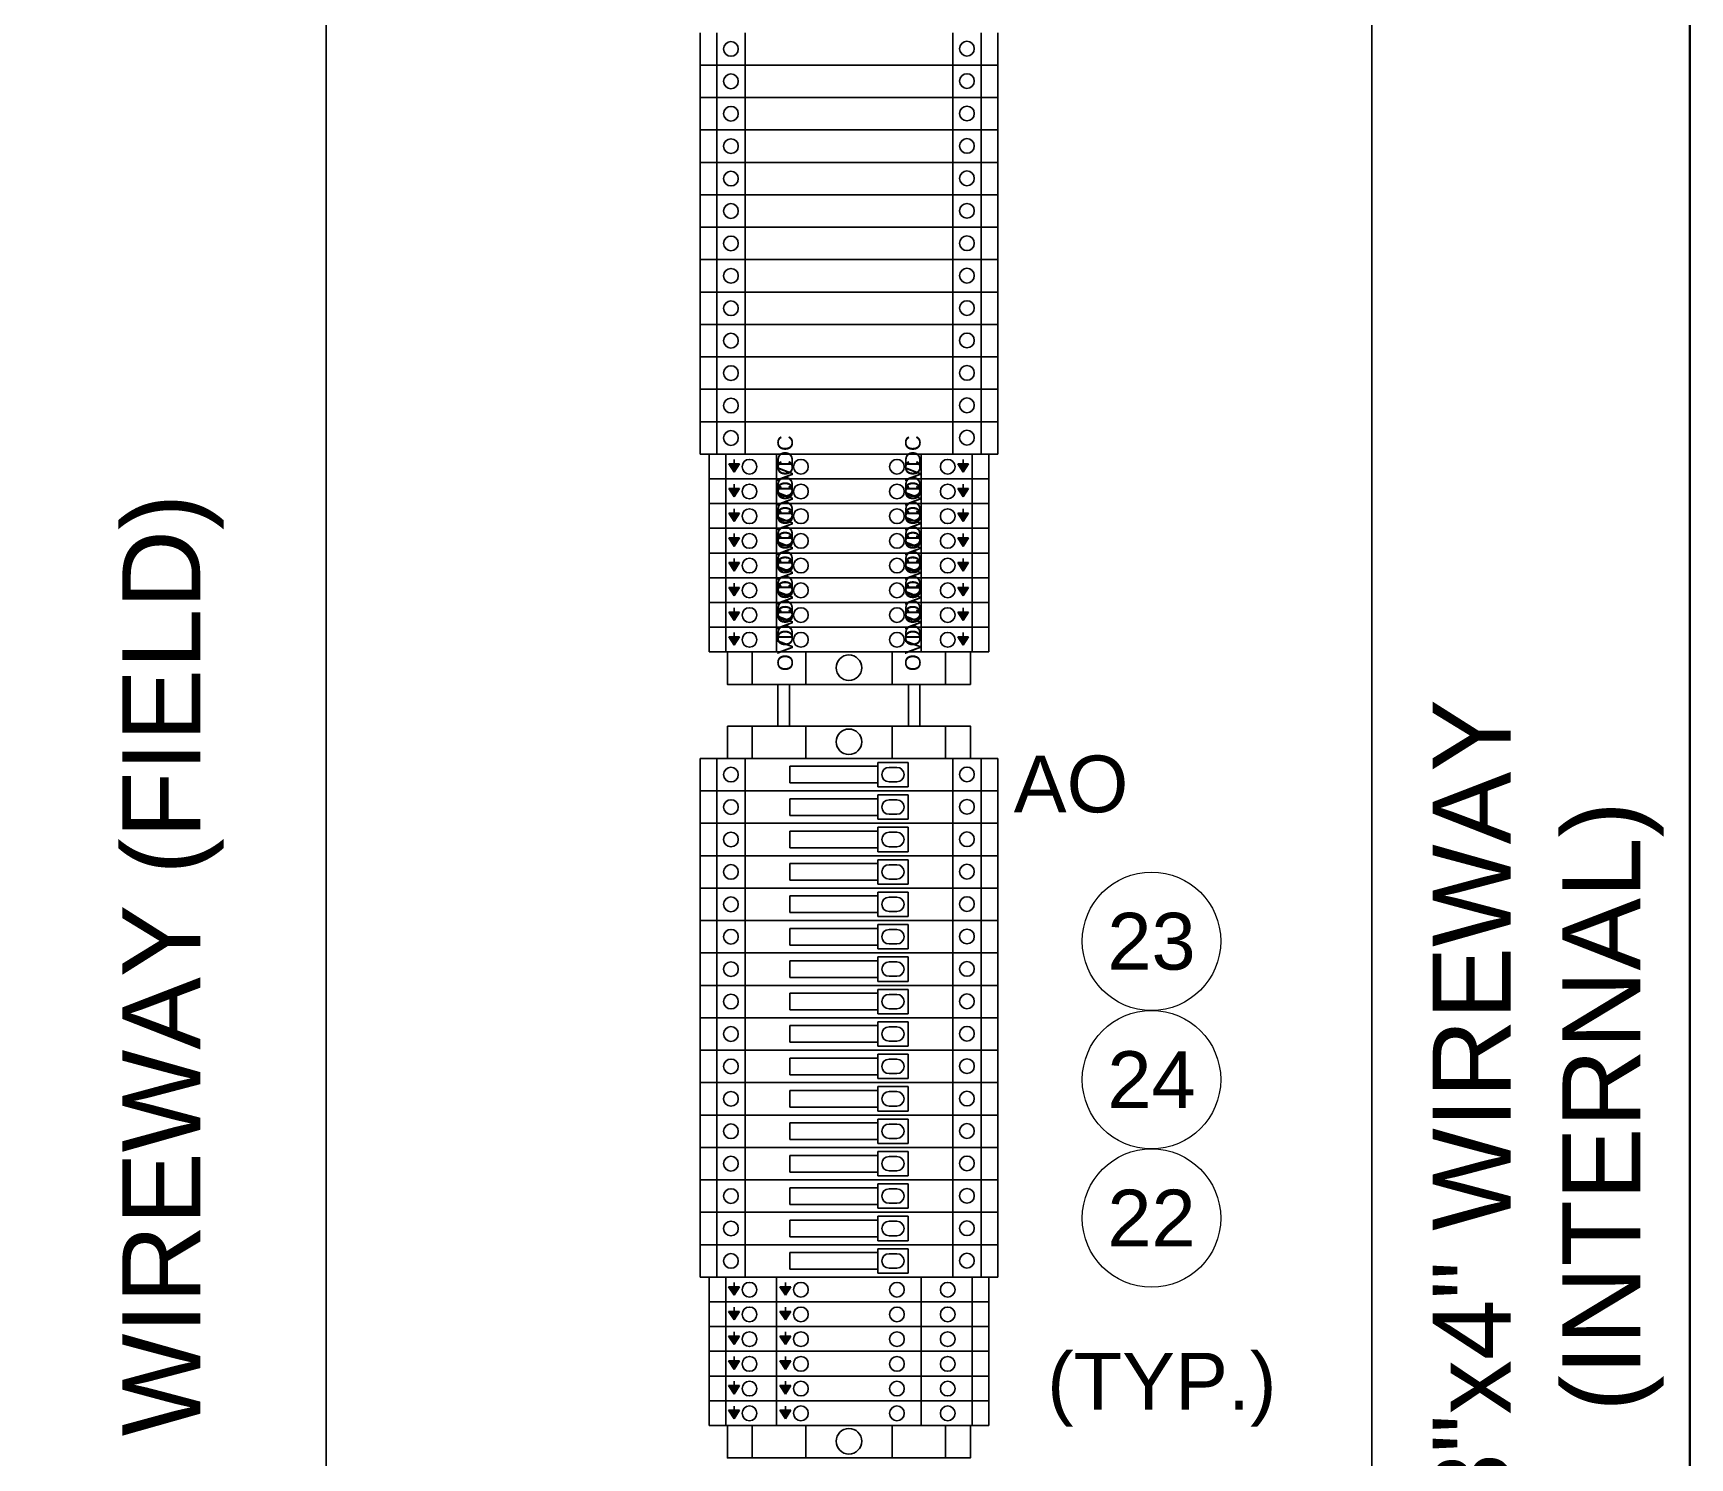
# Paper-space layout '2 DOOR PANEL LAYOUT - A1 Sheet' of a CAD drawing. Extents: x 50 to 825, y 22 to 486.
# Drawn here: x 580.3 to 633.5, y 327.2 to 372.9 of the extents above; entities that cross this region are included whole.
import ezdxf
from ezdxf.enums import TextEntityAlignment as Align

# ---------------------------------------------------------------- set-up
doc = ezdxf.new("R2010")
doc.units = 0
for name, color, linetype, lineweight in [('N-ANNO-TEXT', 2, 'Continuous', 18), ('N-EQPM', 3, 'Continuous', 25), ('N-PANL', 4, 'Continuous', 35)]:
    doc.layers.add(name, color=color, linetype=linetype, lineweight=lineweight)
doc.styles.add('_CGS_2-5_NOTES', font='arial.ttf', dxfattribs={"height": 2.5})
doc.styles.add('T1_2_5', font='arial.ttf', dxfattribs={"height": 2.5})

psp = doc.layouts.new('2 DOOR PANEL LAYOUT - A1 Sheet')

# ---------------------------------------------------------------- hatches: boundary and pattern name
at = {"layer": 'N-EQPM'}
for points in [[(602.77, 358.817), (602.946, 359.088), (602.595, 359.088)], [(610.126, 358.817), (610.302, 359.088), (609.951, 359.088)], [(602.77, 358.023), (602.946, 358.294), (602.595, 358.294)], [(610.126, 358.023), (610.302, 358.294), (609.951, 358.294)], [(602.77, 357.229), (602.946, 357.5), (602.595, 357.5)], [(610.126, 357.229), (610.302, 357.5), (609.951, 357.5)], [(602.77, 356.435), (602.946, 356.707), (602.595, 356.707)], [(610.126, 356.435), (610.302, 356.707), (609.951, 356.707)], [(602.77, 355.641), (602.946, 355.913), (602.595, 355.913)], [(610.126, 355.641), (610.302, 355.913), (609.951, 355.913)], [(602.77, 354.847), (602.946, 355.119), (602.595, 355.119)], [(610.126, 354.847), (610.302, 355.119), (609.951, 355.119)], [(602.77, 354.053), (602.946, 354.325), (602.595, 354.325)], [(610.126, 354.053), (610.302, 354.325), (609.951, 354.325)], [(602.77, 353.26), (602.946, 353.531), (602.595, 353.531)], [(610.126, 353.26), (610.302, 353.531), (609.951, 353.531)], [(602.766, 332.387), (602.941, 332.659), (602.59, 332.659)], [(604.415, 332.387), (604.591, 332.659), (604.24, 332.659)], [(602.766, 331.593), (602.941, 331.865), (602.59, 331.865)], [(604.415, 331.593), (604.591, 331.865), (604.24, 331.865)], [(602.766, 330.799), (602.941, 331.071), (602.59, 331.071)], [(604.415, 330.799), (604.591, 331.071), (604.24, 331.071)], [(602.766, 330.005), (602.941, 330.277), (602.59, 330.277)], [(604.415, 330.005), (604.591, 330.277), (604.24, 330.277)], [(602.766, 329.212), (602.941, 329.483), (602.59, 329.483)], [(604.415, 329.212), (604.591, 329.483), (604.24, 329.483)], [(602.766, 328.418), (602.941, 328.689), (602.59, 328.689)], [(604.415, 328.418), (604.591, 328.689), (604.24, 328.689)]]:
    psp.add_hatch(color=256, dxfattribs=at).paths.add_polyline_path(points)

# ---------------------------------------------------------------- linework, layer by layer
at = {"layer": 'N-ANNO-TEXT'}
for centre in [(616.175, 343.754), (616.175, 339.309), (616.175, 334.863)]:
    psp.add_circle(centre, 2.223, dxfattribs=at)
at = {"layer": 'N-EQPM'}
for p, q in [((589.667, 408.591), (589.667, 252.35)), ((623.247, 408.591), (623.247, 252.35)), ((602.211, 372.931), (602.211, 371.89)), ((603.122, 372.931), (603.122, 371.89)), ((602.211, 371.89), (602.211, 370.849)), ((603.122, 371.89), (603.122, 370.849)), ((602.211, 370.849), (602.211, 369.808)), ((603.122, 370.849), (603.122, 369.808)), ((602.211, 369.808), (602.211, 368.767)), ((603.122, 369.808), (603.122, 368.767)), ((602.211, 368.767), (602.211, 367.726)), ((603.122, 368.767), (603.122, 367.726)), ((602.211, 367.726), (602.211, 366.684)), ((603.122, 367.726), (603.122, 366.684)), ((602.211, 366.684), (602.211, 365.643)), ((603.122, 366.684), (603.122, 365.643)), ((602.211, 365.643), (602.211, 364.602)), ((603.122, 365.643), (603.122, 364.602)), ((602.211, 364.602), (602.211, 363.561)), ((603.122, 364.602), (603.122, 363.561)), ((602.211, 363.561), (602.211, 362.52)), ((603.122, 363.561), (603.122, 362.52)), ((602.211, 362.52), (602.211, 361.479)), ((603.122, 362.52), (603.122, 361.479)), ((602.211, 361.479), (602.211, 360.438)), ((603.122, 361.479), (603.122, 360.438)), ((602.211, 360.438), (602.211, 359.397)), ((603.122, 360.438), (603.122, 359.397)), ((602.504, 359.397), (602.504, 358.603)), ((604.135, 359.397), (604.135, 358.603)), ((608.778, 359.397), (608.778, 358.603)), ((610.41, 359.397), (610.41, 358.603)), ((602.595, 359.088), (602.77, 358.817)), ((602.77, 358.817), (602.946, 359.088)), ((609.951, 359.088), (610.126, 358.817)), ((610.126, 358.817), (610.302, 359.088)), ((602.504, 358.603), (602.504, 357.809)), ((602.595, 358.294), (602.77, 358.023)), ((602.77, 358.023), (602.946, 358.294)), ((604.135, 358.603), (604.135, 357.809)), ((608.778, 358.603), (608.778, 357.809)), ((609.951, 358.294), (610.126, 358.023)), ((610.126, 358.023), (610.302, 358.294)), ((610.41, 358.603), (610.41, 357.809)), ((602.504, 357.809), (602.504, 357.015)), ((604.135, 357.809), (604.135, 357.015)), ((608.778, 357.809), (608.778, 357.015)), ((610.41, 357.809), (610.41, 357.015)), ((602.595, 357.5), (602.77, 357.229)), ((602.77, 357.229), (602.946, 357.5)), ((609.951, 357.5), (610.126, 357.229)), ((610.126, 357.229), (610.302, 357.5)), ((602.504, 357.015), (602.504, 356.221)), ((602.595, 356.707), (602.77, 356.435)), ((602.77, 356.435), (602.946, 356.707)), ((604.135, 357.015), (604.135, 356.221)), ((608.778, 357.015), (608.778, 356.221)), ((609.951, 356.707), (610.126, 356.435)), ((610.126, 356.435), (610.302, 356.707)), ((610.41, 357.015), (610.41, 356.221)), ((602.504, 356.221), (602.504, 355.427)), ((604.135, 356.221), (604.135, 355.427)), ((608.778, 356.221), (608.778, 355.427)), ((610.41, 356.221), (610.41, 355.427)), ((602.595, 355.913), (602.77, 355.641)), ((602.77, 355.641), (602.946, 355.913)), ((609.951, 355.913), (610.126, 355.641)), ((610.126, 355.641), (610.302, 355.913)), ((602.504, 355.427), (602.504, 354.633)), ((602.595, 355.119), (602.77, 354.847)), ((602.77, 354.847), (602.946, 355.119)), ((604.135, 355.427), (604.135, 354.633)), ((608.778, 355.427), (608.778, 354.633)), ((609.951, 355.119), (610.126, 354.847)), ((610.126, 354.847), (610.302, 355.119)), ((610.41, 355.427), (610.41, 354.633)), ((602.504, 354.633), (602.504, 353.839)), ((604.135, 354.633), (604.135, 353.839)), ((608.778, 354.633), (608.778, 353.839)), ((610.41, 354.633), (610.41, 353.839)), ((602.595, 354.325), (602.77, 354.053)), ((602.77, 354.053), (602.946, 354.325)), ((609.951, 354.325), (610.126, 354.053)), ((610.126, 354.053), (610.302, 354.325)), ((602.504, 353.839), (602.504, 353.046)), ((602.595, 353.531), (602.77, 353.26)), ((602.77, 353.26), (602.946, 353.531)), ((604.135, 353.839), (604.135, 353.046)), ((608.778, 353.839), (608.778, 353.046)), ((609.951, 353.531), (610.126, 353.26)), ((610.126, 353.26), (610.302, 353.531)), ((610.41, 353.839), (610.41, 353.046)), ((603.349, 353.046), (603.349, 352.004)), ((605.069, 353.046), (605.069, 352.004)), ((607.844, 353.046), (607.844, 352.004)), ((609.564, 353.046), (609.564, 352.004)), ((604.179, 352.004), (604.179, 350.666)), ((604.545, 352.004), (604.545, 350.666)), ((608.368, 352.004), (608.368, 350.666)), ((608.734, 352.004), (608.734, 350.666)), ((603.349, 350.666), (603.349, 349.625)), ((605.069, 350.666), (605.069, 349.625)), ((607.844, 350.666), (607.844, 349.625)), ((609.564, 350.666), (609.564, 349.625)), ((602.211, 349.625), (602.211, 348.584)), ((603.122, 349.625), (603.122, 348.584)), ((604.557, 349.372), (607.386, 349.372)), ((604.557, 348.837), (604.557, 349.372)), ((607.386, 349.497), (608.356, 349.497)), ((607.386, 348.712), (607.386, 349.497)), ((607.745, 349.336), (607.997, 349.336)), ((608.356, 349.497), (608.356, 348.961)), ((608.356, 349.372), (608.356, 348.837)), ((608.356, 348.712), (608.356, 349.248)), ((602.211, 348.584), (602.211, 347.543)), ((603.122, 348.584), (603.122, 347.543)), ((607.386, 348.837), (604.557, 348.837)), ((607.386, 348.712), (608.356, 348.712)), ((607.745, 348.873), (607.997, 348.873)), ((604.557, 348.331), (607.386, 348.331)), ((604.557, 347.796), (604.557, 348.331)), ((607.386, 348.455), (608.356, 348.455)), ((607.386, 347.671), (607.386, 348.455)), ((607.745, 348.294), (607.997, 348.294)), ((608.356, 348.455), (608.356, 347.92)), ((608.356, 348.331), (608.356, 347.796)), ((608.356, 347.671), (608.356, 348.207)), ((602.211, 347.543), (602.211, 346.502)), ((603.122, 347.543), (603.122, 346.502)), ((607.386, 347.796), (604.557, 347.796)), ((607.386, 347.671), (608.356, 347.671)), ((607.745, 347.832), (607.997, 347.832)), ((604.557, 347.29), (607.386, 347.29)), ((604.557, 346.755), (604.557, 347.29)), ((607.386, 347.414), (608.356, 347.414)), ((607.386, 346.63), (607.386, 347.414)), ((607.745, 347.253), (607.997, 347.253)), ((608.356, 347.414), (608.356, 346.879)), ((608.356, 347.29), (608.356, 346.755)), ((608.356, 346.63), (608.356, 347.165)), ((602.211, 346.502), (602.211, 345.461)), ((603.122, 346.502), (603.122, 345.461)), ((607.386, 346.755), (604.557, 346.755)), ((607.386, 346.63), (608.356, 346.63)), ((607.745, 346.791), (607.997, 346.791)), ((604.557, 346.249), (607.386, 346.249)), ((604.557, 345.713), (604.557, 346.249)), ((607.386, 346.373), (608.356, 346.373)), ((607.386, 345.589), (607.386, 346.373)), ((607.745, 346.212), (607.997, 346.212)), ((608.356, 346.373), (608.356, 345.838)), ((608.356, 346.249), (608.356, 345.713)), ((608.356, 345.589), (608.356, 346.124)), ((602.211, 345.461), (602.211, 344.419)), ((603.122, 345.461), (603.122, 344.419)), ((607.386, 345.713), (604.557, 345.713)), ((607.386, 345.589), (608.356, 345.589)), ((607.745, 345.75), (607.997, 345.75)), ((604.557, 345.208), (607.386, 345.208)), ((604.557, 344.672), (604.557, 345.208)), ((607.386, 345.332), (608.356, 345.332)), ((607.386, 344.548), (607.386, 345.332)), ((607.745, 345.171), (607.997, 345.171)), ((608.356, 345.332), (608.356, 344.797)), ((608.356, 345.208), (608.356, 344.672)), ((608.356, 344.548), (608.356, 345.083)), ((602.211, 344.419), (602.211, 343.378)), ((603.122, 344.419), (603.122, 343.378)), ((607.386, 344.672), (604.557, 344.672)), ((607.386, 344.548), (608.356, 344.548)), ((607.386, 344.291), (608.356, 344.291)), ((607.386, 343.507), (607.386, 344.291)), ((607.745, 344.709), (607.997, 344.709)), ((608.356, 344.291), (608.356, 343.756)), ((604.557, 344.166), (607.386, 344.166)), ((604.557, 343.631), (604.557, 344.166)), ((607.745, 344.13), (607.997, 344.13)), ((608.356, 344.166), (608.356, 343.631)), ((608.356, 343.507), (608.356, 344.042)), ((602.211, 343.378), (602.211, 342.337)), ((603.122, 343.378), (603.122, 342.337)), ((607.386, 343.631), (604.557, 343.631)), ((607.386, 343.507), (608.356, 343.507)), ((607.386, 343.25), (608.356, 343.25)), ((607.386, 342.466), (607.386, 343.25)), ((607.745, 343.668), (607.997, 343.668)), ((608.356, 343.25), (608.356, 342.715)), ((604.557, 343.125), (607.386, 343.125)), ((604.557, 342.59), (604.557, 343.125)), ((607.745, 343.089), (607.997, 343.089)), ((608.356, 343.125), (608.356, 342.59)), ((608.356, 342.466), (608.356, 343.001)), ((602.211, 342.337), (602.211, 341.296)), ((603.122, 342.337), (603.122, 341.296)), ((607.386, 342.59), (604.557, 342.59)), ((607.386, 342.466), (608.356, 342.466)), ((607.386, 342.209), (608.356, 342.209)), ((607.386, 341.424), (607.386, 342.209)), ((607.745, 342.627), (607.997, 342.627)), ((608.356, 342.209), (608.356, 341.673)), ((604.557, 342.084), (607.386, 342.084)), ((604.557, 341.549), (604.557, 342.084)), ((607.745, 342.048), (607.997, 342.048)), ((608.356, 342.084), (608.356, 341.549)), ((608.356, 341.424), (608.356, 341.96)), ((602.211, 341.296), (602.211, 340.255)), ((603.122, 341.296), (603.122, 340.255)), ((607.386, 341.549), (604.557, 341.549)), ((607.386, 341.424), (608.356, 341.424)), ((607.386, 341.167), (608.356, 341.167)), ((607.386, 340.383), (607.386, 341.167)), ((607.745, 341.585), (607.997, 341.585)), ((608.356, 341.167), (608.356, 340.632)), ((604.557, 341.043), (607.386, 341.043)), ((604.557, 340.508), (604.557, 341.043)), ((607.745, 341.006), (607.997, 341.006)), ((608.356, 341.043), (608.356, 340.508)), ((608.356, 340.383), (608.356, 340.919)), ((602.211, 340.255), (602.211, 339.214)), ((603.122, 340.255), (603.122, 339.214)), ((607.386, 340.508), (604.557, 340.508)), ((607.386, 340.383), (608.356, 340.383)), ((607.386, 340.126), (608.356, 340.126)), ((607.386, 339.342), (607.386, 340.126)), ((607.745, 340.544), (607.997, 340.544)), ((608.356, 340.126), (608.356, 339.591)), ((604.557, 340.002), (607.386, 340.002)), ((604.557, 339.467), (604.557, 340.002)), ((607.745, 339.965), (607.997, 339.965)), ((607.745, 339.503), (607.997, 339.503)), ((608.356, 340.002), (608.356, 339.467)), ((608.356, 339.342), (608.356, 339.877)), ((602.211, 339.214), (602.211, 338.173)), ((603.122, 339.214), (603.122, 338.173)), ((607.386, 339.467), (604.557, 339.467)), ((604.557, 338.961), (607.386, 338.961)), ((604.557, 338.426), (604.557, 338.961)), ((607.386, 339.342), (608.356, 339.342)), ((607.386, 339.085), (608.356, 339.085)), ((607.386, 338.301), (607.386, 339.085)), ((608.356, 339.085), (608.356, 338.55)), ((608.356, 338.961), (608.356, 338.426)), ((607.386, 338.426), (604.557, 338.426)), ((607.745, 338.924), (607.997, 338.924)), ((607.745, 338.462), (607.997, 338.462)), ((608.356, 338.301), (608.356, 338.836)), ((602.211, 338.173), (602.211, 337.131)), ((603.122, 338.173), (603.122, 337.131)), ((604.557, 337.92), (607.386, 337.92)), ((604.557, 337.384), (604.557, 337.92)), ((607.386, 338.301), (608.356, 338.301)), ((607.386, 338.044), (608.356, 338.044)), ((607.386, 337.26), (607.386, 338.044)), ((608.356, 338.044), (608.356, 337.509)), ((608.356, 337.92), (608.356, 337.384)), ((607.386, 337.384), (604.557, 337.384)), ((607.745, 337.883), (607.997, 337.883)), ((607.745, 337.421), (607.997, 337.421)), ((608.356, 337.26), (608.356, 337.795)), ((602.211, 337.131), (602.211, 336.09)), ((603.122, 337.131), (603.122, 336.09)), ((604.557, 336.878), (607.386, 336.878)), ((604.557, 336.343), (604.557, 336.878)), ((607.386, 337.26), (608.356, 337.26)), ((607.386, 337.003), (608.356, 337.003)), ((607.386, 336.219), (607.386, 337.003)), ((607.745, 336.842), (607.997, 336.842)), ((608.356, 337.003), (608.356, 336.468)), ((608.356, 336.878), (608.356, 336.343)), ((607.386, 336.343), (604.557, 336.343)), ((607.745, 336.38), (607.997, 336.38)), ((608.356, 336.219), (608.356, 336.754)), ((602.211, 336.09), (602.211, 335.049)), ((603.122, 336.09), (603.122, 335.049)), ((604.557, 335.837), (607.386, 335.837)), ((604.557, 335.302), (604.557, 335.837)), ((607.386, 336.219), (608.356, 336.219)), ((607.386, 335.962), (608.356, 335.962)), ((607.386, 335.178), (607.386, 335.962)), ((607.745, 335.801), (607.997, 335.801)), ((608.356, 335.962), (608.356, 335.427)), ((608.356, 335.837), (608.356, 335.302)), ((607.386, 335.302), (604.557, 335.302)), ((607.745, 335.339), (607.997, 335.339)), ((608.356, 335.178), (608.356, 335.713)), ((602.211, 335.049), (602.211, 334.008)), ((603.122, 335.049), (603.122, 334.008)), ((604.557, 334.796), (607.386, 334.796)), ((604.557, 334.261), (604.557, 334.796)), ((607.386, 335.178), (608.356, 335.178)), ((607.386, 334.921), (608.356, 334.921)), ((607.386, 334.137), (607.386, 334.921)), ((607.745, 334.76), (607.997, 334.76)), ((608.356, 334.921), (608.356, 334.385)), ((608.356, 334.796), (608.356, 334.261)), ((607.386, 334.261), (604.557, 334.261)), ((607.745, 334.298), (607.997, 334.298)), ((608.356, 334.137), (608.356, 334.672)), ((602.211, 334.008), (602.211, 332.967)), ((603.122, 334.008), (603.122, 332.967)), ((604.557, 333.755), (607.386, 333.755)), ((604.557, 333.22), (604.557, 333.755)), ((607.386, 334.137), (608.356, 334.137)), ((607.386, 333.88), (608.356, 333.88)), ((607.386, 333.095), (607.386, 333.88)), ((607.745, 333.718), (607.997, 333.718)), ((608.356, 333.88), (608.356, 333.344)), ((608.356, 333.755), (608.356, 333.22)), ((607.386, 333.22), (604.557, 333.22)), ((607.745, 333.256), (607.997, 333.256)), ((608.356, 333.095), (608.356, 333.631)), ((602.504, 332.967), (602.504, 332.173)), ((602.59, 332.659), (602.766, 332.387)), ((602.766, 332.387), (602.941, 332.659)), ((604.135, 332.967), (604.135, 332.173)), ((604.24, 332.659), (604.415, 332.387)), ((604.415, 332.387), (604.591, 332.659)), ((607.386, 333.095), (608.356, 333.095)), ((608.778, 332.967), (608.778, 332.173)), ((610.41, 332.967), (610.41, 332.173)), ((602.504, 332.173), (602.504, 331.379)), ((604.135, 332.173), (604.135, 331.379)), ((608.778, 332.173), (608.778, 331.379)), ((610.41, 332.173), (610.41, 331.379)), ((602.59, 331.865), (602.766, 331.593)), ((602.766, 331.593), (602.941, 331.865)), ((604.24, 331.865), (604.415, 331.593)), ((604.415, 331.593), (604.591, 331.865)), ((602.504, 331.379), (602.504, 330.585)), ((602.59, 331.071), (602.766, 330.799)), ((602.766, 330.799), (602.941, 331.071)), ((604.135, 331.379), (604.135, 330.585)), ((604.24, 331.071), (604.415, 330.799)), ((604.415, 330.799), (604.591, 331.071)), ((608.778, 331.379), (608.778, 330.585)), ((610.41, 331.379), (610.41, 330.585)), ((602.504, 330.585), (602.504, 329.791)), ((604.135, 330.585), (604.135, 329.791)), ((608.778, 330.585), (608.778, 329.791)), ((610.41, 330.585), (610.41, 329.791)), ((602.59, 330.277), (602.766, 330.005)), ((602.766, 330.005), (602.941, 330.277)), ((604.24, 330.277), (604.415, 330.005)), ((604.415, 330.005), (604.591, 330.277)), ((602.504, 329.791), (602.504, 328.998)), ((602.59, 329.483), (602.766, 329.212)), ((602.766, 329.212), (602.941, 329.483)), ((604.135, 329.791), (604.135, 328.998)), ((604.24, 329.483), (604.415, 329.212)), ((604.415, 329.212), (604.591, 329.483)), ((608.778, 329.791), (608.778, 328.998)), ((610.41, 329.791), (610.41, 328.998)), ((602.504, 328.998), (602.504, 328.204)), ((604.135, 328.998), (604.135, 328.204)), ((608.778, 328.998), (608.778, 328.204)), ((610.41, 328.998), (610.41, 328.204)), ((602.59, 328.689), (602.766, 328.418)), ((602.766, 328.418), (602.941, 328.689)), ((604.24, 328.689), (604.415, 328.418)), ((604.415, 328.418), (604.591, 328.689)), ((603.349, 328.204), (603.349, 327.163)), ((605.069, 328.204), (605.069, 327.163)), ((607.844, 328.204), (607.844, 327.163)), ((609.564, 328.204), (609.564, 327.163))]:
    psp.add_line(p, q, dxfattribs=at)
at = {"layer": 'N-EQPM', "ltscale": 10}
for p, q in [((601.674, 371.89), (601.674, 372.931)), ((609.791, 371.89), (609.791, 372.931)), ((610.702, 371.89), (610.702, 372.931)), ((611.239, 371.89), (611.239, 372.931)), ((601.674, 371.89), (611.239, 371.89)), ((601.674, 370.849), (601.674, 371.89)), ((601.674, 371.89), (611.239, 371.89)), ((609.791, 370.849), (609.791, 371.89)), ((610.702, 370.849), (610.702, 371.89)), ((611.239, 370.849), (611.239, 371.89)), ((601.674, 369.808), (601.674, 370.849)), ((601.674, 370.849), (611.239, 370.849)), ((601.674, 370.849), (611.239, 370.849)), ((609.791, 369.808), (609.791, 370.849)), ((610.702, 369.808), (610.702, 370.849)), ((611.239, 369.808), (611.239, 370.849)), ((601.674, 368.767), (601.674, 369.808)), ((601.674, 369.808), (611.239, 369.808)), ((601.674, 369.808), (611.239, 369.808)), ((609.791, 368.767), (609.791, 369.808)), ((610.702, 368.767), (610.702, 369.808)), ((611.239, 368.767), (611.239, 369.808)), ((601.674, 367.726), (601.674, 368.767)), ((601.674, 368.767), (611.239, 368.767)), ((601.674, 368.767), (611.239, 368.767)), ((609.791, 367.726), (609.791, 368.767)), ((610.702, 367.726), (610.702, 368.767)), ((611.239, 367.726), (611.239, 368.767)), ((601.674, 367.726), (611.239, 367.726)), ((601.674, 366.684), (601.674, 367.726)), ((601.674, 367.726), (611.239, 367.726)), ((609.791, 366.684), (609.791, 367.726)), ((610.702, 366.684), (610.702, 367.726)), ((611.239, 366.684), (611.239, 367.726)), ((601.674, 365.643), (601.674, 366.684)), ((601.674, 366.684), (611.239, 366.684)), ((601.674, 366.684), (611.239, 366.684)), ((609.791, 365.643), (609.791, 366.684)), ((610.702, 365.643), (610.702, 366.684)), ((611.239, 365.643), (611.239, 366.684)), ((601.674, 364.602), (601.674, 365.643)), ((601.674, 365.643), (611.239, 365.643)), ((601.674, 365.643), (611.239, 365.643)), ((609.791, 364.602), (609.791, 365.643)), ((610.702, 364.602), (610.702, 365.643)), ((611.239, 364.602), (611.239, 365.643)), ((601.674, 363.561), (601.674, 364.602)), ((601.674, 364.602), (611.239, 364.602)), ((601.674, 364.602), (611.239, 364.602)), ((609.791, 363.561), (609.791, 364.602)), ((610.702, 363.561), (610.702, 364.602)), ((611.239, 363.561), (611.239, 364.602)), ((601.674, 363.561), (611.239, 363.561)), ((601.674, 362.52), (601.674, 363.561)), ((601.674, 363.561), (611.239, 363.561)), ((609.791, 362.52), (609.791, 363.561)), ((610.702, 362.52), (610.702, 363.561)), ((611.239, 362.52), (611.239, 363.561)), ((601.674, 361.479), (601.674, 362.52)), ((601.674, 362.52), (611.239, 362.52)), ((601.674, 362.52), (611.239, 362.52)), ((609.791, 361.479), (609.791, 362.52)), ((610.702, 361.479), (610.702, 362.52)), ((611.239, 361.479), (611.239, 362.52)), ((601.674, 360.438), (601.674, 361.479)), ((601.674, 361.479), (611.239, 361.479)), ((601.674, 361.479), (611.239, 361.479)), ((609.791, 360.438), (609.791, 361.479)), ((610.702, 360.438), (610.702, 361.479)), ((611.239, 360.438), (611.239, 361.479)), ((601.674, 359.397), (601.674, 360.438)), ((601.674, 360.438), (611.239, 360.438)), ((601.674, 360.438), (611.239, 360.438)), ((609.791, 359.397), (609.791, 360.438)), ((610.702, 359.397), (610.702, 360.438)), ((611.239, 359.397), (611.239, 360.438)), ((601.674, 359.397), (611.239, 359.397)), ((601.967, 358.603), (601.967, 359.397)), ((601.967, 359.397), (610.947, 359.397)), ((610.947, 359.397), (610.947, 358.603)), ((610.947, 358.603), (610.947, 359.397)), ((601.967, 358.603), (610.947, 358.603)), ((601.967, 357.809), (601.967, 358.603)), ((601.967, 358.603), (610.947, 358.603)), ((610.947, 358.603), (610.947, 357.809)), ((610.947, 357.809), (610.947, 358.603)), ((601.967, 357.015), (601.967, 357.809)), ((601.967, 357.809), (610.947, 357.809)), ((601.967, 357.809), (610.947, 357.809)), ((610.947, 357.809), (610.947, 357.015)), ((610.947, 357.015), (610.947, 357.809)), ((601.967, 356.221), (601.967, 357.015)), ((601.967, 357.015), (610.947, 357.015)), ((601.967, 357.015), (610.947, 357.015)), ((610.947, 357.015), (610.947, 356.221)), ((610.947, 356.221), (610.947, 357.015)), ((601.967, 355.427), (601.967, 356.221)), ((601.967, 356.221), (610.947, 356.221)), ((601.967, 356.221), (610.947, 356.221)), ((610.947, 356.221), (610.947, 355.427)), ((610.947, 355.427), (610.947, 356.221)), ((601.967, 355.427), (610.947, 355.427)), ((601.967, 354.633), (601.967, 355.427)), ((601.967, 355.427), (610.947, 355.427)), ((610.947, 355.427), (610.947, 354.633)), ((610.947, 354.633), (610.947, 355.427)), ((601.967, 353.839), (601.967, 354.633)), ((601.967, 354.633), (610.947, 354.633)), ((601.967, 354.633), (610.947, 354.633)), ((610.947, 354.633), (610.947, 353.839)), ((610.947, 353.839), (610.947, 354.633)), ((601.967, 353.046), (601.967, 353.839)), ((601.967, 353.839), (610.947, 353.839)), ((601.967, 353.839), (610.947, 353.839)), ((610.947, 353.839), (610.947, 353.046)), ((610.947, 353.046), (610.947, 353.839)), ((601.967, 353.046), (610.947, 353.046)), ((601.674, 348.584), (601.674, 349.625)), ((601.674, 349.625), (611.239, 349.625)), ((609.791, 348.584), (609.791, 349.625)), ((610.702, 348.584), (610.702, 349.625)), ((611.239, 348.584), (611.239, 349.625)), ((601.674, 348.584), (611.239, 348.584)), ((601.674, 347.543), (601.674, 348.584)), ((601.674, 348.584), (611.239, 348.584)), ((609.791, 347.543), (609.791, 348.584)), ((610.702, 347.543), (610.702, 348.584)), ((611.239, 347.543), (611.239, 348.584)), ((601.674, 347.543), (611.239, 347.543)), ((601.674, 346.502), (601.674, 347.543)), ((601.674, 347.543), (611.239, 347.543)), ((609.791, 346.502), (609.791, 347.543)), ((610.702, 346.502), (610.702, 347.543)), ((611.239, 346.502), (611.239, 347.543)), ((601.674, 346.502), (611.239, 346.502)), ((601.674, 345.461), (601.674, 346.502)), ((601.674, 346.502), (611.239, 346.502)), ((609.791, 345.461), (609.791, 346.502)), ((610.702, 345.461), (610.702, 346.502)), ((611.239, 345.461), (611.239, 346.502)), ((601.674, 345.461), (611.239, 345.461)), ((601.674, 344.419), (601.674, 345.461)), ((601.674, 345.461), (611.239, 345.461)), ((609.791, 344.419), (609.791, 345.461)), ((610.702, 344.419), (610.702, 345.461)), ((611.239, 344.419), (611.239, 345.461)), ((601.674, 344.419), (611.239, 344.419)), ((601.674, 343.378), (601.674, 344.419)), ((601.674, 344.419), (611.239, 344.419)), ((609.791, 343.378), (609.791, 344.419)), ((610.702, 343.378), (610.702, 344.419)), ((611.239, 343.378), (611.239, 344.419)), ((601.674, 343.378), (611.239, 343.378)), ((601.674, 342.337), (601.674, 343.378)), ((601.674, 343.378), (611.239, 343.378)), ((609.791, 342.337), (609.791, 343.378)), ((610.702, 342.337), (610.702, 343.378)), ((611.239, 342.337), (611.239, 343.378)), ((601.674, 342.337), (611.239, 342.337)), ((601.674, 341.296), (601.674, 342.337)), ((601.674, 342.337), (611.239, 342.337)), ((609.791, 341.296), (609.791, 342.337)), ((610.702, 341.296), (610.702, 342.337)), ((611.239, 341.296), (611.239, 342.337)), ((601.674, 341.296), (611.239, 341.296)), ((601.674, 340.255), (601.674, 341.296)), ((601.674, 341.296), (611.239, 341.296)), ((609.791, 340.255), (609.791, 341.296)), ((610.702, 340.255), (610.702, 341.296)), ((611.239, 340.255), (611.239, 341.296)), ((601.674, 340.255), (611.239, 340.255)), ((601.674, 339.214), (601.674, 340.255)), ((601.674, 340.255), (611.239, 340.255)), ((609.791, 339.214), (609.791, 340.255)), ((610.702, 339.214), (610.702, 340.255)), ((611.239, 339.214), (611.239, 340.255)), ((601.674, 339.214), (611.239, 339.214)), ((601.674, 338.173), (601.674, 339.214)), ((601.674, 339.214), (611.239, 339.214)), ((609.791, 338.173), (609.791, 339.214)), ((610.702, 338.173), (610.702, 339.214)), ((611.239, 338.173), (611.239, 339.214)), ((601.674, 338.173), (611.239, 338.173)), ((601.674, 337.131), (601.674, 338.173)), ((601.674, 338.173), (611.239, 338.173)), ((609.791, 337.131), (609.791, 338.173)), ((610.702, 337.131), (610.702, 338.173)), ((611.239, 337.131), (611.239, 338.173)), ((601.674, 337.131), (611.239, 337.131)), ((601.674, 336.09), (601.674, 337.131)), ((601.674, 337.131), (611.239, 337.131)), ((609.791, 336.09), (609.791, 337.131)), ((610.702, 336.09), (610.702, 337.131)), ((611.239, 336.09), (611.239, 337.131)), ((601.674, 336.09), (611.239, 336.09)), ((601.674, 335.049), (601.674, 336.09)), ((601.674, 336.09), (611.239, 336.09)), ((609.791, 335.049), (609.791, 336.09)), ((610.702, 335.049), (610.702, 336.09)), ((611.239, 335.049), (611.239, 336.09)), ((601.674, 335.049), (611.239, 335.049)), ((601.674, 334.008), (601.674, 335.049)), ((601.674, 335.049), (611.239, 335.049)), ((609.791, 334.008), (609.791, 335.049)), ((610.702, 334.008), (610.702, 335.049)), ((611.239, 334.008), (611.239, 335.049)), ((601.674, 334.008), (611.239, 334.008)), ((601.674, 332.967), (601.674, 334.008)), ((601.674, 334.008), (611.239, 334.008)), ((609.791, 332.967), (609.791, 334.008)), ((610.702, 332.967), (610.702, 334.008)), ((611.239, 332.967), (611.239, 334.008)), ((601.674, 332.967), (611.239, 332.967)), ((601.967, 332.173), (601.967, 332.967)), ((601.967, 332.967), (610.947, 332.967)), ((610.947, 332.967), (610.947, 332.173)), ((610.947, 332.173), (610.947, 332.967)), ((601.967, 332.173), (610.947, 332.173)), ((601.967, 331.379), (601.967, 332.173)), ((601.967, 332.173), (610.947, 332.173)), ((610.947, 332.173), (610.947, 331.379)), ((610.947, 331.379), (610.947, 332.173)), ((601.967, 330.585), (601.967, 331.379)), ((601.967, 331.379), (610.947, 331.379)), ((601.967, 331.379), (610.947, 331.379)), ((610.947, 331.379), (610.947, 330.585)), ((610.947, 330.585), (610.947, 331.379)), ((601.967, 330.585), (610.947, 330.585)), ((601.967, 329.791), (601.967, 330.585)), ((601.967, 330.585), (610.947, 330.585)), ((610.947, 330.585), (610.947, 329.791)), ((610.947, 329.791), (610.947, 330.585)), ((601.967, 329.791), (610.947, 329.791)), ((601.967, 328.998), (601.967, 329.791)), ((601.967, 329.791), (610.947, 329.791)), ((610.947, 329.791), (610.947, 328.998)), ((610.947, 328.998), (610.947, 329.791)), ((601.967, 328.204), (601.967, 328.998)), ((601.967, 328.998), (610.947, 328.998)), ((601.967, 328.998), (610.947, 328.998)), ((610.947, 328.998), (610.947, 328.204)), ((610.947, 328.204), (610.947, 328.998)), ((601.967, 328.204), (610.947, 328.204))]:
    psp.add_line(p, q, dxfattribs=at)
at = {"layer": 'N-EQPM'}
for points in [[(602.77, 359.227), (602.77, 359.088)], [(610.126, 359.227), (610.126, 359.088)], [(602.595, 359.088), (602.946, 359.088)], [(609.951, 359.088), (610.302, 359.088)], [(602.595, 358.294), (602.946, 358.294)], [(602.77, 358.433), (602.77, 358.294)], [(609.951, 358.294), (610.302, 358.294)], [(610.126, 358.433), (610.126, 358.294)], [(602.77, 357.639), (602.77, 357.5)], [(610.126, 357.639), (610.126, 357.5)], [(602.595, 357.5), (602.946, 357.5)], [(609.951, 357.5), (610.302, 357.5)], [(602.595, 356.707), (602.946, 356.707)], [(602.77, 356.845), (602.77, 356.707)], [(609.951, 356.707), (610.302, 356.707)], [(610.126, 356.845), (610.126, 356.707)], [(602.77, 356.051), (602.77, 355.913)], [(610.126, 356.051), (610.126, 355.913)], [(602.595, 355.913), (602.946, 355.913)], [(609.951, 355.913), (610.302, 355.913)], [(602.595, 355.119), (602.946, 355.119)], [(602.77, 355.257), (602.77, 355.119)], [(609.951, 355.119), (610.302, 355.119)], [(610.126, 355.257), (610.126, 355.119)], [(602.77, 354.463), (602.77, 354.325)], [(610.126, 354.463), (610.126, 354.325)], [(602.595, 354.325), (602.946, 354.325)], [(609.951, 354.325), (610.302, 354.325)], [(602.595, 353.531), (602.946, 353.531)], [(602.77, 353.67), (602.77, 353.531)], [(609.951, 353.531), (610.302, 353.531)], [(610.126, 353.67), (610.126, 353.531)], [(602.59, 332.659), (602.941, 332.659)], [(602.766, 332.797), (602.766, 332.659)], [(604.24, 332.659), (604.591, 332.659)], [(604.415, 332.797), (604.415, 332.659)], [(602.59, 331.865), (602.941, 331.865)], [(602.766, 332.003), (602.766, 331.865)], [(604.24, 331.865), (604.591, 331.865)], [(604.415, 332.003), (604.415, 331.865)], [(602.59, 331.071), (602.941, 331.071)], [(602.766, 331.209), (602.766, 331.071)], [(604.24, 331.071), (604.591, 331.071)], [(604.415, 331.209), (604.415, 331.071)], [(602.59, 330.277), (602.941, 330.277)], [(602.766, 330.415), (602.766, 330.277)], [(604.24, 330.277), (604.591, 330.277)], [(604.415, 330.415), (604.415, 330.277)], [(602.59, 329.483), (602.941, 329.483)], [(602.766, 329.622), (602.766, 329.483)], [(604.24, 329.483), (604.591, 329.483)], [(604.415, 329.622), (604.415, 329.483)], [(602.59, 328.689), (602.941, 328.689)], [(602.766, 328.828), (602.766, 328.689)], [(604.24, 328.689), (604.591, 328.689)], [(604.415, 328.828), (604.415, 328.689)]]:
    psp.add_lwpolyline(points, dxfattribs=at)
for points in [[(602.552, 353.046), (610.361, 353.046), (610.361, 352.004), (602.552, 352.004)], [(602.552, 350.666), (610.361, 350.666), (610.361, 349.625), (602.552, 349.625)], [(602.552, 328.204), (610.361, 328.204), (610.361, 327.163), (602.552, 327.163)]]:
    psp.add_lwpolyline(points, close=True, dxfattribs=at)
for centre, radius in [((602.666, 372.411), 0.237), ((610.247, 372.418), 0.237), ((602.666, 371.37), 0.237), ((610.247, 371.377), 0.237), ((602.666, 370.328), 0.237), ((610.247, 370.336), 0.237), ((602.666, 369.287), 0.237), ((610.247, 369.295), 0.237), ((602.666, 368.246), 0.237), ((610.247, 368.254), 0.237), ((602.666, 367.205), 0.237), ((610.247, 367.212), 0.237), ((602.666, 366.164), 0.237), ((610.247, 366.171), 0.237), ((602.666, 365.123), 0.237), ((610.247, 365.13), 0.237), ((602.666, 364.082), 0.237), ((610.247, 364.089), 0.237), ((602.666, 363.04), 0.237), ((610.247, 363.048), 0.237), ((602.666, 361.999), 0.237), ((610.247, 362.007), 0.237), ((602.666, 360.958), 0.237), ((610.247, 360.966), 0.237), ((602.666, 359.917), 0.237), ((610.247, 359.925), 0.237), ((603.264, 358.992), 0.237), ((604.914, 358.992), 0.237), ((607.999, 358.992), 0.237), ((609.631, 358.992), 0.237), ((603.264, 358.198), 0.237), ((604.914, 358.198), 0.237), ((607.999, 358.198), 0.237), ((609.631, 358.198), 0.237), ((603.264, 357.404), 0.237), ((604.914, 357.404), 0.237), ((607.999, 357.404), 0.237), ((609.631, 357.404), 0.237), ((603.264, 356.611), 0.237), ((604.914, 356.611), 0.237), ((607.999, 356.611), 0.237), ((609.631, 356.611), 0.237), ((603.264, 355.817), 0.237), ((604.914, 355.817), 0.237), ((607.999, 355.817), 0.237), ((609.631, 355.817), 0.237), ((603.264, 355.023), 0.237), ((604.914, 355.023), 0.237), ((607.999, 355.023), 0.237), ((609.631, 355.023), 0.237), ((603.264, 354.229), 0.237), ((604.914, 354.229), 0.237), ((607.999, 354.229), 0.237), ((609.631, 354.229), 0.237), ((603.264, 353.435), 0.237), ((604.914, 353.435), 0.237), ((607.999, 353.435), 0.237), ((609.631, 353.435), 0.237), ((606.457, 352.538), 0.41), ((606.457, 350.159), 0.41), ((602.666, 349.105), 0.237), ((610.247, 349.112), 0.237), ((602.666, 348.063), 0.237), ((610.247, 348.071), 0.237), ((602.666, 347.022), 0.237), ((610.247, 347.03), 0.237), ((602.666, 345.981), 0.237), ((610.247, 345.989), 0.237), ((602.666, 344.94), 0.237), ((610.247, 344.947), 0.237), ((602.666, 343.899), 0.237), ((610.247, 343.906), 0.237), ((602.666, 342.858), 0.237), ((610.247, 342.865), 0.237), ((602.666, 341.817), 0.237), ((610.247, 341.824), 0.237), ((602.666, 340.775), 0.237), ((610.247, 340.783), 0.237), ((602.666, 339.734), 0.237), ((610.247, 339.742), 0.237), ((602.666, 338.693), 0.237), ((610.247, 338.701), 0.237), ((610.247, 337.659), 0.237), ((602.666, 337.652), 0.237), ((602.666, 336.611), 0.237), ((610.247, 336.618), 0.237), ((602.666, 335.57), 0.237), ((610.247, 335.577), 0.237), ((602.666, 334.529), 0.237), ((610.247, 334.536), 0.237), ((602.666, 333.487), 0.237), ((610.247, 333.495), 0.237), ((603.264, 332.562), 0.237), ((604.914, 332.562), 0.237), ((607.999, 332.562), 0.237), ((609.631, 332.562), 0.237), ((603.264, 331.769), 0.237), ((604.914, 331.769), 0.237), ((607.999, 331.769), 0.237), ((609.631, 331.769), 0.237), ((603.264, 330.975), 0.237), ((604.914, 330.975), 0.237), ((607.999, 330.975), 0.237), ((609.631, 330.975), 0.237), ((603.264, 330.181), 0.237), ((604.914, 330.181), 0.237), ((607.999, 330.181), 0.237), ((609.631, 330.181), 0.237), ((603.264, 329.387), 0.237), ((604.914, 329.387), 0.237), ((607.999, 329.387), 0.237), ((609.631, 329.387), 0.237), ((603.264, 328.593), 0.237), ((604.914, 328.593), 0.237), ((607.999, 328.593), 0.237), ((609.631, 328.593), 0.237), ((606.457, 327.696), 0.41)]:
    psp.add_circle(centre, radius, dxfattribs=at)
for centre, start, end in [((607.745, 349.105), 90, 270), ((607.997, 349.105), 270, 90), ((607.745, 348.063), 90, 270), ((607.997, 348.063), 270, 90), ((607.745, 347.022), 90, 270), ((607.997, 347.022), 270, 90), ((607.745, 345.981), 90, 270), ((607.997, 345.981), 270, 90), ((607.745, 344.94), 90, 270), ((607.997, 344.94), 270, 90), ((607.745, 343.899), 90, 270), ((607.997, 343.899), 270, 90), ((607.745, 342.858), 90, 270), ((607.997, 342.858), 270, 90), ((607.745, 341.817), 90, 270), ((607.997, 341.817), 270, 90), ((607.745, 340.775), 90, 270), ((607.997, 340.775), 270, 90), ((607.745, 339.734), 90, 270), ((607.997, 339.734), 270, 90), ((607.745, 338.693), 90, 270), ((607.997, 338.693), 270, 90), ((607.745, 337.652), 90, 270), ((607.997, 337.652), 270, 90), ((607.745, 336.611), 90, 270), ((607.997, 336.611), 270, 90), ((607.745, 335.57), 90, 270), ((607.997, 335.57), 270, 90), ((607.745, 334.529), 90, 270), ((607.997, 334.529), 270, 90), ((607.745, 333.487), 90, 270), ((607.997, 333.487), 270, 90)]:
    psp.add_arc(centre, 0.231, start, end, dxfattribs=at)
at = {"layer": 'N-PANL'}
psp.add_line((633.467, 451.061), (633.467, 261.091), dxfattribs=at)
psp.add_lwpolyline([(403.716, 451.061), (633.467, 451.061), (633.467, 252.35), (403.716, 252.35)], close=True, dxfattribs=at)

# ---------------------------------------------------------------- texts
at = {"layer": 'N-ANNO-TEXT', "style": 'T1_2_5'}
for s, p in [('AO', (613.591, 348.805)), ('23', (616.175, 343.754)), ('24', (616.175, 339.309)), ('22', (616.175, 334.863)), ('(TYP.)', (616.507, 329.623))]:
    psp.add_text(s, height=1.825, dxfattribs=at).set_placement(p, align=Align.MIDDLE_CENTER)
at = {"layer": 'N-ANNO-TEXT', "char_height": 2.5, "width": 38.59036, "attachment_point": 5, "rotation": 90, "style": '_CGS_2-5_NOTES'}
for s, insert in [('3"x4" WIREWAY (FIELD)', (584.747, 338.45)), ('3"x4" WIREWAY (INTERNAL)', (628.917, 338.45))]:
    psp.add_mtext(s, dxfattribs=dict(at, insert=insert))
at = {"layer": 'N-EQPM', "style": '_CGS_2-5_NOTES'}
for p in [(604.409, 358.994), (608.51, 358.993), (604.409, 358.2), (608.51, 358.2), (604.409, 357.407), (608.51, 357.406), (604.409, 356.613), (608.51, 356.612), (604.409, 355.819), (608.51, 355.818), (604.409, 355.025), (608.51, 355.024), (604.409, 354.231), (608.51, 354.23), (604.409, 353.437), (608.51, 353.436)]:
    psp.add_text('OVDC', height=0.5, rotation=90, dxfattribs=at).set_placement(p, align=Align.MIDDLE_CENTER)

doc.saveas('drawing.dxf')
